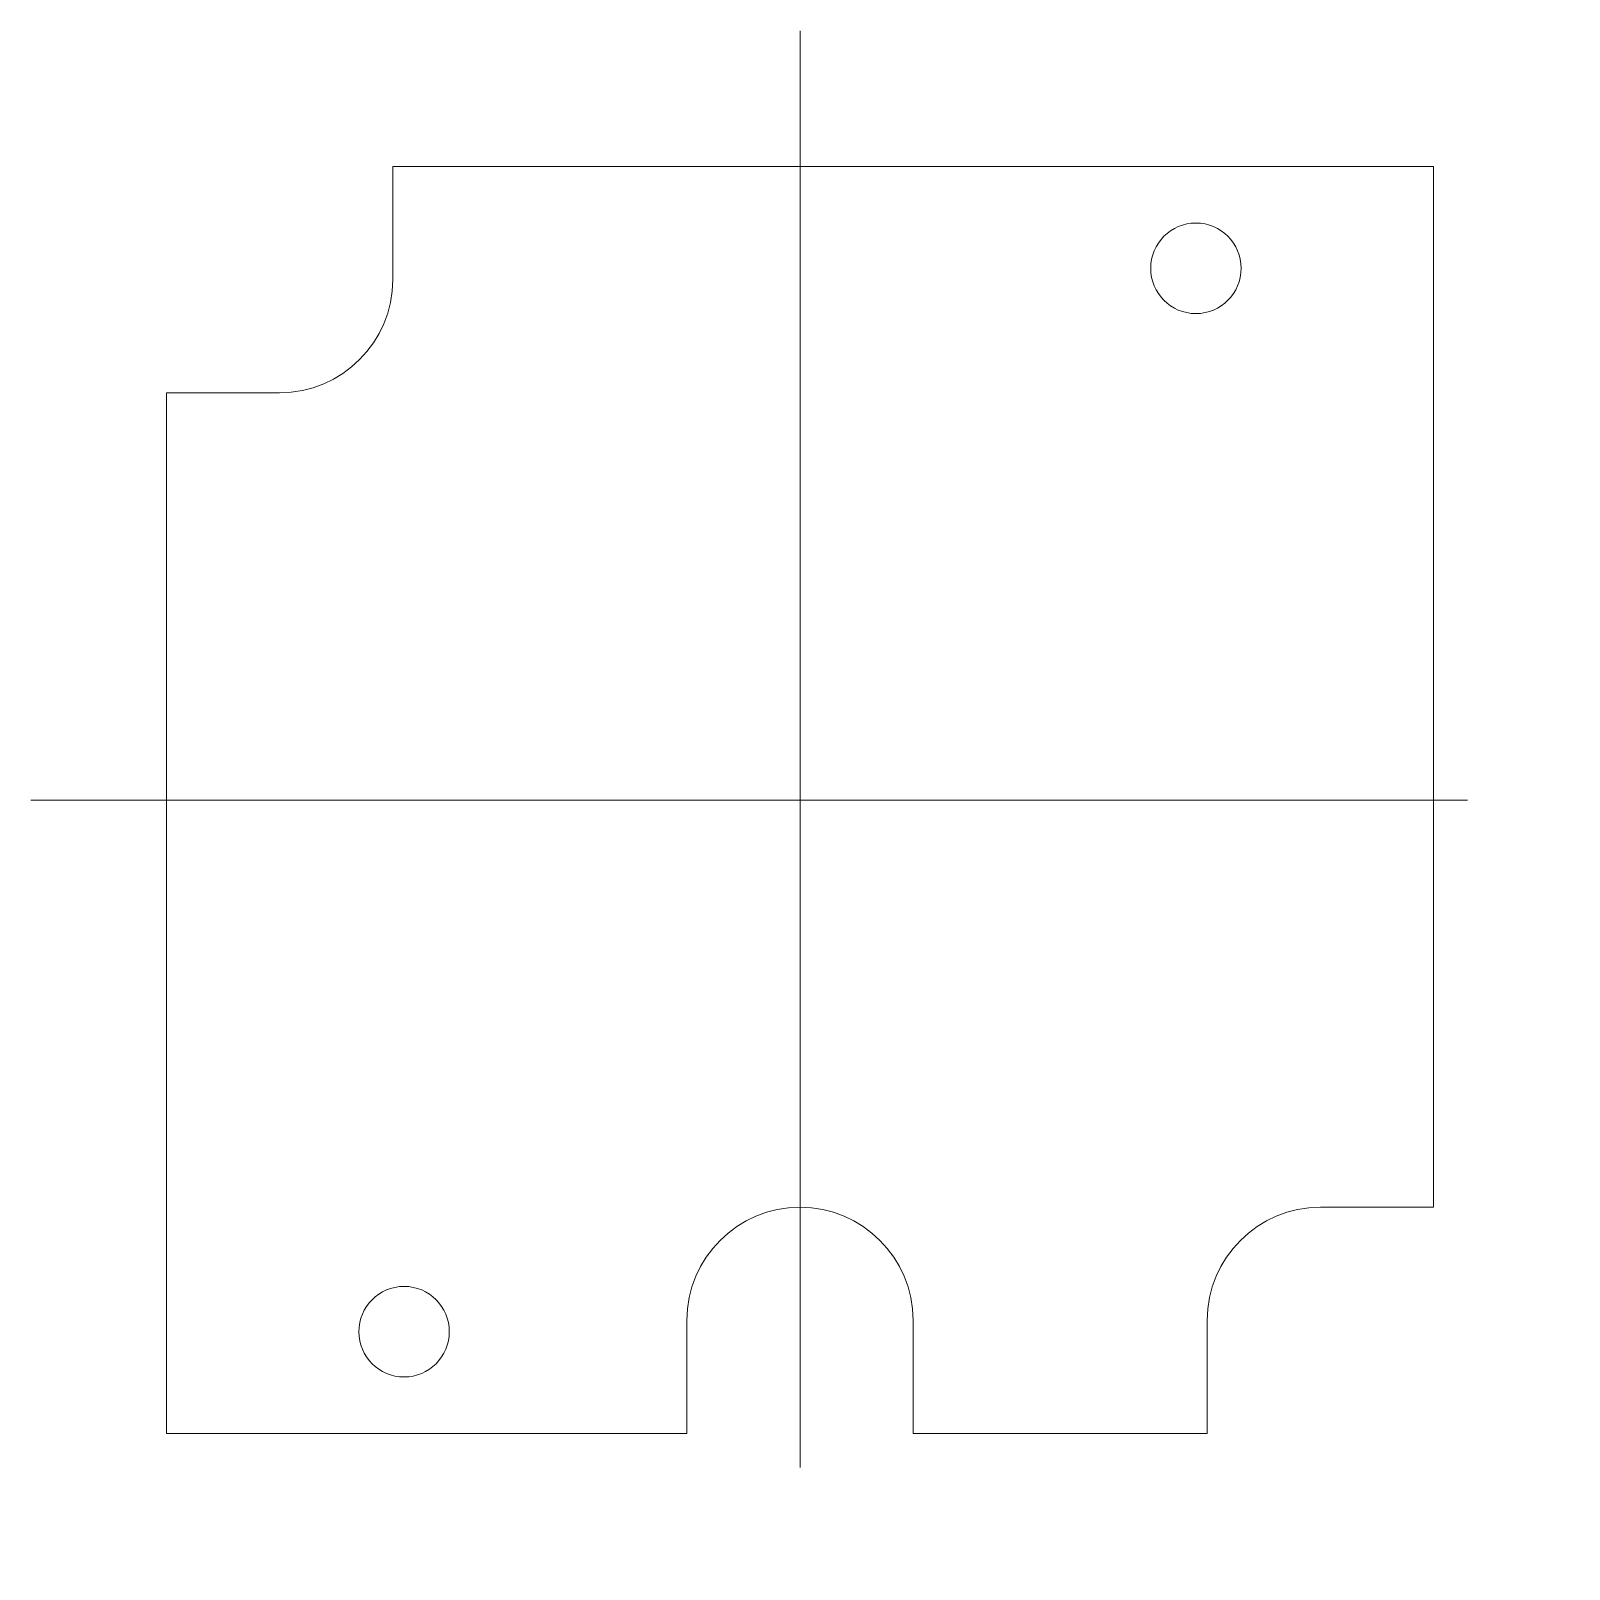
# Model space of a CAD drawing. Header units: millimetres. Extents: x -3 to 31, y -3 to 31.
import ezdxf

# ---------------------------------------------------------------- set-up
doc = ezdxf.new("R2010")
doc.units = ezdxf.units.MM
doc.linetypes.add('CENTER', pattern=[50.8, 31.75, -6.35, 6.35, -6.35])
for name, color, linetype, lineweight, true_color in [('Center lines', 1, 'CENTER', 5, 0xff0000), ('Drawing', 7, 'CONTINUOUS', 13, 0xffffff), ('Drills', 174, 'CONTINUOUS', 13, 0x000080)]:
    doc.layers.add(name, color=color, linetype=linetype, lineweight=lineweight, true_color=true_color)

msp = doc.modelspace()

# ---------------------------------------------------------------- linework, layer by layer
at = {"layer": 'Center lines'}
for p, q in [((14, 31), (14, -3)), ((-3, 14), (31, 14))]:
    msp.add_line(p, q, dxfattribs=at)
at = {"layer": 'Drawing'}
for p, q in [((5, 25.5), (5, 28)), ((5, 28), (28, 28)), ((28, 5), (28, 28)), ((0, 23), (2.5, 23)), ((0, 0), (0, 23)), ((25.5, 5), (28, 5)), ((11.5, 2.5), (11.5, 0)), ((16.5, 2.5), (16.5, 0)), ((23, 2.5), (23, 0)), ((0, 0), (11.5, 0)), ((16.5, 0), (23, 0))]:
    msp.add_line(p, q, dxfattribs=at)
for centre, start, end in [((2.5, 25.5), -90, 0), ((14, 2.5), 90, 180), ((14, 2.5), 0, 90), ((25.5, 2.5), 90, 180)]:
    msp.add_arc(centre, 2.5, start, end, dxfattribs=at)
at = {"layer": 'Drills'}
for centre in [(22.75, 25.75), (5.25, 2.25)]:
    msp.add_circle(centre, 1, dxfattribs=at)

doc.saveas('drawing.dxf')
